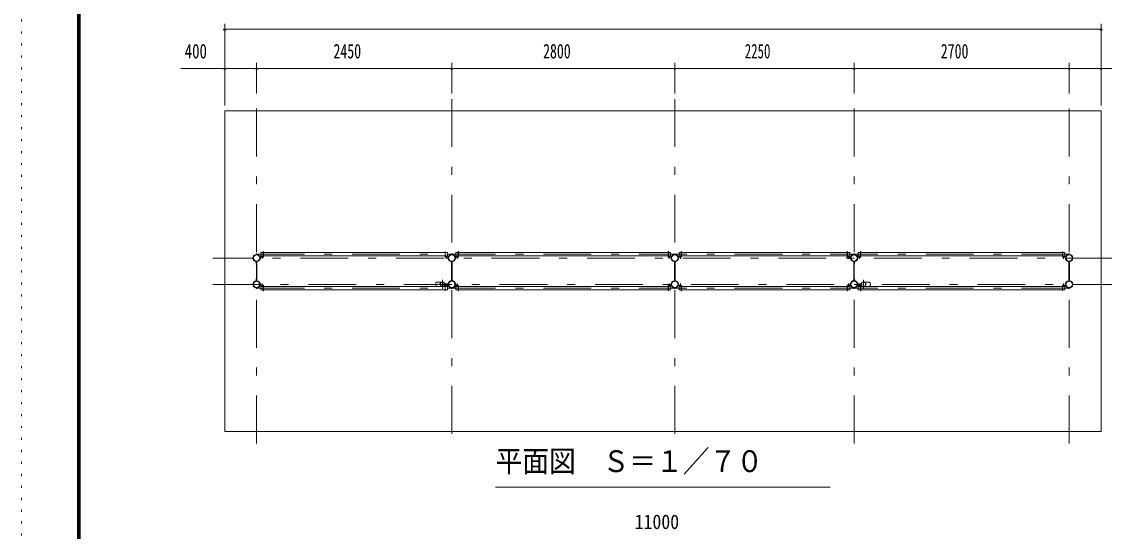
# Model space of a CAD drawing. Units: millimetres, scale not verified, with parts at other scales. Extents: x -31523 to 31528, y -14700 to 14700.
# Drawn here: x -10052 to 3539, y -5647 to 748 of the extents above; entities that cross this region are included whole.
import ezdxf
from ezdxf.enums import TextEntityAlignment as Align

# ---------------------------------------------------------------- set-up
doc = ezdxf.new("R2010")
doc.units = ezdxf.units.MM
doc.header["$LTSCALE"] = 50
doc.linetypes.add('USER3', pattern=[24, 12, -5, 2, -5])
doc.linetypes.add('USER4', pattern=[3, 0.5, -2.5])
for name, color, linetype, lineweight in [('0-2_1-07BOLD', 7, 'Continuous', 18), ('0-3_1-27CENTER', 3, 'USER3', 18), ('0-5_1-57DIM', 3, 'Continuous', 18), ('0-C_F-F1PAPER', 5, 'Continuous', 18), ('0-D_F-E_J_ADD', 5, 'USER4', 18)]:
    doc.layers.add(name, color=color, linetype=linetype, lineweight=lineweight)
doc.styles.add('ＭＳ ゴシック', font='')
doc.styles.get('ＭＳ ゴシック').set_extended_font_data('MS Gothic')

msp = doc.modelspace()

# ---------------------------------------------------------------- linework, layer by layer
at = {"layer": '0-2_1-07BOLD'}
for p, q in [((-7018.08, -2146.96), (-4737.18, -2146.96)), ((-4568.08, -2146.96), (-1937.18, -2146.96)), ((312.82, -2146.96), (-1768.08, -2146.96)), ((481.92, -2146.96), (3012.82, -2146.96)), ((-7105.63, -2503.01), (-7105.63, -2261.91)), ((-7099.63, -2261.91), (-7099.63, -2503.01)), ((-7058.08, -2229.46), (-7058.08, -2209.46)), ((-7023.28, -2204.26), (-7052.88, -2204.26)), ((-7052.88, -2207.46), (-7023.28, -2207.46)), ((-4737.18, -2189.66), (-7018.08, -2189.66)), ((-4705.13, -2189.66), (-4733.98, -2189.66)), ((-4731.98, -2204.26), (-4702.38, -2204.26)), ((-4702.38, -2207.46), (-4731.98, -2207.46)), ((-4655.63, -2503.01), (-4655.63, -2261.91)), ((-4649.63, -2261.91), (-4649.63, -2503.01)), ((-4573.28, -2204.26), (-4602.88, -2204.26)), ((-4602.88, -2207.46), (-4573.28, -2207.46)), ((-1937.18, -2189.66), (-4568.08, -2189.66)), ((-1905.13, -2189.66), (-1933.98, -2189.66)), ((-1931.98, -2204.26), (-1902.38, -2204.26)), ((-1902.38, -2207.46), (-1931.98, -2207.46)), ((-1897.18, -2209.46), (-1897.18, -2229.46)), ((-1855.63, -2261.91), (-1855.63, -2503.01)), ((-1849.63, -2503.01), (-1849.63, -2261.91)), ((-1802.88, -2204.26), (-1773.28, -2204.26)), ((-1773.28, -2207.46), (-1802.88, -2207.46)), ((-1768.08, -2189.66), (312.82, -2189.66)), ((316.02, -2189.66), (344.88, -2189.66)), ((318.02, -2204.26), (347.62, -2204.26)), ((347.62, -2207.46), (318.02, -2207.46)), ((394.37, -2503.01), (394.37, -2261.91)), ((400.37, -2261.91), (400.37, -2503.01)), ((476.72, -2204.26), (447.13, -2204.26)), ((447.13, -2207.46), (476.72, -2207.46)), ((3012.82, -2189.66), (481.92, -2189.66)), ((3044.87, -2189.66), (3016.02, -2189.66)), ((3018.03, -2204.26), (3047.62, -2204.26)), ((3047.62, -2207.46), (3018.03, -2207.46)), ((3052.82, -2209.46), (3052.82, -2229.46)), ((3094.37, -2261.91), (3094.37, -2503.01)), ((3100.37, -2503.01), (3100.37, -2261.91)), ((-7052.88, -2557.46), (-7023.28, -2557.46)), ((-7023.28, -2560.66), (-7052.88, -2560.66)), ((-4737.18, -2575.26), (-7018.08, -2575.26)), ((-4847.73, -2519.96), (-4780.15, -2519.96)), ((-4780.15, -2574.96), (-4847.73, -2574.96)), ((-4743.29, -2544.45), (-4697.08, -2544.45)), ((-4697.08, -2550.45), (-4743.29, -2550.45)), ((-4698.55, -2542.85), (-4741.9, -2542.85)), ((-4741.9, -2552.06), (-4698.55, -2552.06)), ((-4705.13, -2575.26), (-4733.98, -2575.26)), ((-4702.38, -2557.46), (-4731.98, -2557.46)), ((-4731.98, -2560.66), (-4702.38, -2560.66)), ((-4697.18, -2555.46), (-4697.18, -2535.46)), ((-4608.08, -2555.46), (-4608.08, -2535.46)), ((-4602.88, -2557.46), (-4573.28, -2557.46)), ((-4573.28, -2560.66), (-4602.88, -2560.66)), ((-1937.18, -2575.26), (-4568.08, -2575.26)), ((-1905.13, -2575.26), (-1933.98, -2575.26)), ((-1902.38, -2557.46), (-1931.98, -2557.46)), ((-1931.98, -2560.66), (-1902.38, -2560.66)), ((-1802.88, -2557.46), (-1773.28, -2557.46)), ((-1773.28, -2560.66), (-1802.88, -2560.66)), ((312.82, -2575.26), (-1768.08, -2575.26)), ((344.88, -2575.26), (316.02, -2575.26)), ((347.62, -2557.46), (318.02, -2557.46)), ((318.02, -2560.66), (347.62, -2560.66)), ((352.82, -2535.46), (352.82, -2555.46)), ((441.82, -2544.45), (488.03, -2544.45)), ((488.03, -2550.45), (441.82, -2550.45)), ((486.64, -2542.85), (443.29, -2542.85)), ((443.29, -2552.06), (486.64, -2552.06)), ((447.13, -2557.46), (476.72, -2557.46)), ((476.72, -2560.66), (447.13, -2560.66)), ((3012.82, -2575.26), (481.92, -2575.26)), ((592.47, -2519.96), (524.89, -2519.96)), ((524.89, -2574.96), (592.47, -2574.96)), ((3016.02, -2628.46), (3016.02, -2562.66)), ((3047.62, -2557.46), (3018.03, -2557.46)), ((3018.03, -2560.66), (3047.62, -2560.66)), ((-7018.08, -2617.96), (-4737.18, -2617.96)), ((-4568.08, -2617.96), (-1937.18, -2617.96)), ((-1768.08, -2617.96), (312.82, -2617.96)), ((481.92, -2617.96), (3012.82, -2617.96)), ((3016.02, -2617.96), (3044.87, -2617.96))]:
    msp.add_line(p, q, dxfattribs=at)
msp.add_lwpolyline([(3497.37, -4392.46), (-7502.63, -4392.46), (-7502.63, -372.46), (3497.37, -372.46)], close=True, dxfattribs=at)
for points in [[(-7021.28, -2189.66), (-7050.13, -2189.66), (-7050.13, -2146.96), (-7021.28, -2146.96)], [(-7021.28, -2202.26), (-7021.28, -2136.46), (-7018.08, -2136.46), (-7018.08, -2202.26)], [(-4733.98, -2202.26), (-4733.98, -2136.46), (-4737.18, -2136.46), (-4737.18, -2202.26)], [(-4733.98, -2146.96), (-4705.13, -2146.96), (-4705.13, -2189.66)], [(-4571.28, -2189.66), (-4600.14, -2189.66), (-4600.14, -2146.96), (-4571.28, -2146.96)], [(-4568.08, -2202.26), (-4568.08, -2136.46), (-4571.28, -2136.46), (-4571.28, -2202.26)], [(-1933.98, -2202.26), (-1933.98, -2136.46), (-1937.18, -2136.46), (-1937.18, -2202.26)], [(-1933.98, -2146.96), (-1905.13, -2146.96), (-1905.13, -2189.66)], [(-1771.28, -2146.96), (-1800.13, -2146.96), (-1800.13, -2189.66), (-1771.28, -2189.66)], [(-1771.28, -2202.26), (-1771.28, -2136.46), (-1768.08, -2136.46), (-1768.08, -2202.26)], [(316.02, -2202.26), (316.02, -2136.46), (312.82, -2136.46), (312.82, -2202.26)], [(344.88, -2189.66), (344.88, -2146.96), (316.02, -2146.96)], [(478.73, -2189.66), (449.87, -2189.66), (449.87, -2146.96), (478.73, -2146.96)], [(481.92, -2202.26), (481.92, -2136.46), (478.72, -2136.46), (478.72, -2202.26)], [(3016.02, -2202.26), (3016.02, -2136.46), (3012.82, -2136.46), (3012.82, -2202.26)], [(3016.02, -2146.96), (3044.87, -2146.96), (3044.87, -2189.66)], [(-7107.23, -2263.38), (-7107.23, -2292.46), (-7105.63, -2292.46)], [(-7099.63, -2292.46), (-7098.02, -2292.46), (-7098.02, -2263.38)], [(-7054.88, -2209.46), (-7054.88, -2229.46), (-7058.08, -2229.46)], [(-4697.18, -2209.46), (-4697.18, -2229.46), (-4700.38, -2229.46), (-4700.38, -2209.46)], [(-4657.23, -2263.38), (-4657.23, -2292.46), (-4655.63, -2292.46)], [(-4649.63, -2292.46), (-4648.02, -2292.46), (-4648.02, -2263.38)], [(-4604.88, -2209.46), (-4604.88, -2229.46), (-4608.08, -2229.46), (-4608.08, -2209.46)], [(-1897.18, -2229.46), (-1900.38, -2229.46), (-1900.38, -2209.46)], [(-1855.63, -2292.46), (-1857.23, -2292.46), (-1857.23, -2263.38)], [(-1848.02, -2263.38), (-1848.02, -2292.46), (-1849.63, -2292.46)], [(-1804.88, -2209.46), (-1804.88, -2229.46), (-1808.08, -2229.46), (-1808.08, -2209.46)], [(352.82, -2209.46), (352.82, -2229.46), (349.62, -2229.46), (349.62, -2209.46)], [(392.77, -2263.38), (392.77, -2292.46), (394.37, -2292.46)], [(400.37, -2292.46), (401.97, -2292.46), (401.97, -2263.38)], [(445.12, -2209.46), (445.12, -2229.46), (441.92, -2229.46), (441.92, -2209.46)], [(3052.82, -2229.46), (3049.63, -2229.46), (3049.63, -2209.46)], [(3094.37, -2292.46), (3092.76, -2292.46), (3092.76, -2263.38)], [(3101.97, -2263.38), (3101.97, -2292.46), (3100.37, -2292.46)], [(-7105.63, -2472.46), (-7107.23, -2472.46), (-7107.23, -2501.54)], [(-7098.02, -2501.54), (-7098.02, -2472.46), (-7099.63, -2472.46)], [(-7054.88, -2555.46), (-7054.88, -2535.46), (-7058.08, -2535.46), (-7058.08, -2555.46)], [(-7021.28, -2575.26), (-7050.13, -2575.26), (-7050.13, -2617.96), (-7021.28, -2617.96)], [(-7018.08, -2562.66), (-7018.08, -2628.46), (-7021.28, -2628.46), (-7021.28, -2562.66)], [(-4733.98, -2562.66), (-4733.98, -2628.46), (-4737.18, -2628.46), (-4737.18, -2562.66)], [(-4733.98, -2617.96), (-4705.13, -2617.96), (-4705.13, -2575.26)], [(-4697.18, -2535.46), (-4700.38, -2535.46), (-4700.38, -2555.46)], [(-4655.63, -2472.46), (-4657.23, -2472.46), (-4657.23, -2501.54)], [(-4648.02, -2501.54), (-4648.02, -2472.46), (-4649.63, -2472.46)], [(-4608.08, -2535.46), (-4604.88, -2535.46), (-4604.88, -2555.46)], [(-4571.28, -2575.26), (-4600.14, -2575.26), (-4600.14, -2617.96), (-4571.28, -2617.96)], [(-4571.28, -2562.66), (-4571.28, -2628.46), (-4568.08, -2628.46), (-4568.08, -2562.66)], [(-1933.98, -2562.66), (-1933.98, -2628.46), (-1937.18, -2628.46), (-1937.18, -2562.66)], [(-1933.98, -2617.96), (-1905.13, -2617.96), (-1905.13, -2575.26)], [(-1897.18, -2555.46), (-1897.18, -2535.46), (-1900.38, -2535.46), (-1900.38, -2555.46)], [(-1857.23, -2501.54), (-1857.23, -2472.46), (-1855.63, -2472.46)], [(-1849.63, -2472.46), (-1848.02, -2472.46), (-1848.02, -2501.54)], [(-1804.88, -2555.46), (-1804.88, -2535.46), (-1808.08, -2535.46), (-1808.08, -2555.46)], [(-1771.28, -2575.26), (-1800.13, -2575.26), (-1800.13, -2617.96), (-1771.28, -2617.96)], [(-1768.08, -2562.66), (-1768.08, -2628.46), (-1771.28, -2628.46), (-1771.28, -2562.66)], [(316.02, -2562.66), (316.02, -2628.46), (312.82, -2628.46), (312.82, -2562.66)], [(316.02, -2617.96), (344.88, -2617.96), (344.88, -2575.26)], [(349.62, -2555.46), (349.62, -2535.46), (352.82, -2535.46)], [(394.37, -2472.46), (392.77, -2472.46), (392.77, -2501.54)], [(401.97, -2501.54), (401.97, -2472.46), (400.37, -2472.46)], [(441.92, -2555.46), (441.92, -2535.46), (445.12, -2535.46), (445.12, -2555.46)], [(478.73, -2575.26), (449.87, -2575.26), (449.87, -2617.96), (478.73, -2617.96)], [(478.72, -2562.66), (478.72, -2628.46), (481.92, -2628.46), (481.92, -2562.66)], [(3012.82, -2562.66), (3012.82, -2628.46), (3016.02, -2628.46)], [(3044.87, -2617.96), (3044.87, -2575.26), (3016.02, -2575.26)], [(3049.63, -2555.46), (3049.63, -2535.46), (3052.82, -2535.46), (3052.82, -2555.46)], [(3092.76, -2501.54), (3092.76, -2472.46), (3094.37, -2472.46)], [(3100.37, -2472.46), (3101.97, -2472.46), (3101.97, -2501.54)]]:
    msp.add_lwpolyline(points, dxfattribs=at)
for centre, radius in [((-7102.63, -2217.46), 44.55), ((-7102.63, -2169.06), 2.25), ((-4652.63, -2217.46), 44.55), ((-4652.63, -2169.06), 2.25), ((-1852.63, -2217.46), 44.55), ((-1852.63, -2169.06), 3.85), ((-1852.63, -2169.06), 2.25), ((397.37, -2217.46), 44.55), ((397.37, -2169.06), 2.25), ((3097.37, -2217.46), 44.55), ((3097.37, -2169.06), 2.25), ((-7102.63, -2217.46), 40.35), ((-4652.63, -2217.46), 40.35), ((-1852.63, -2217.46), 40.35), ((397.37, -2217.46), 40.35), ((3097.37, -2217.46), 40.35), ((-7102.63, -2547.46), 44.55), ((-7102.63, -2547.46), 40.35), ((-4801.98, -2547.46), 2.25), ((-4770.63, -2547.46), 27.5), ((-4652.63, -2547.46), 46.15), ((-4652.63, -2547.46), 44.55), ((-4652.63, -2547.46), 40.35), ((-4604.23, -2547.46), 2.25), ((-1852.63, -2547.46), 44.55), ((-1852.63, -2547.46), 40.35), ((348.97, -2547.46), 2.25), ((397.37, -2547.46), 46.15), ((397.37, -2547.46), 44.55), ((397.37, -2547.46), 40.35), ((515.37, -2547.46), 27.5), ((546.72, -2547.46), 2.25), ((3097.37, -2547.46), 44.55), ((3097.37, -2547.46), 40.35), ((-7102.63, -2595.86), 2.25), ((-4652.63, -2595.86), 2.25), ((-1852.63, -2595.86), 3.85), ((-1852.63, -2595.86), 2.25), ((397.37, -2595.86), 2.25), ((3097.37, -2595.86), 2.25)]:
    msp.add_circle(centre, radius, dxfattribs=at)
for centre, radius, start, end in [((-7102.63, -2217.46), 46.15, 93.78961, 264.28209), ((-7102.63, -2169.06), 3.85, 322.09525, 270.00276), ((-7102.63, -2217.46), 46.15, 275.72758, 90.00154), ((-4652.63, -2217.46), 46.15, 93.78961, 264.28209), ((-4652.63, -2169.06), 3.85, 322.09525, 270.00276), ((-4652.63, -2217.46), 46.15, 275.72758, 90.00154), ((-1852.63, -2217.46), 46.15, 275.71791, 264.28209), ((397.37, -2217.46), 46.15, 89.99846, 264.27242), ((397.37, -2169.06), 3.85, 269.99724, 217.90475), ((397.37, -2217.46), 46.15, 275.71791, 86.21039), ((3097.37, -2217.46), 46.15, 89.99846, 264.27242), ((3097.37, -2169.06), 3.85, 269.99724, 217.90475), ((3097.37, -2217.46), 46.15, 275.71791, 86.21039), ((-7052.88, -2209.46), 5.2, 90, 180), ((-7052.88, -2209.46), 2, 90, 180), ((-7023.28, -2202.26), 2, 270, 0), ((-7023.28, -2202.26), 5.2, 270, 0), ((-4731.98, -2202.26), 5.2, 180, 270), ((-4731.98, -2202.26), 2, 180, 270), ((-4702.38, -2209.46), 5.2, 0, 90), ((-4702.38, -2209.46), 2, 0, 90), ((-4602.88, -2209.46), 5.2, 90, 180), ((-4602.88, -2209.46), 2, 90, 180), ((-4573.28, -2202.26), 2, 270, 0), ((-4573.28, -2202.26), 5.2, 270, 0), ((-1931.98, -2202.26), 5.2, 180, 270), ((-1931.98, -2202.26), 2, 180, 270), ((-1902.38, -2209.46), 5.2, 0, 90), ((-1902.38, -2209.46), 2, 0, 90), ((-1802.88, -2209.46), 5.2, 90, 180), ((-1802.88, -2209.46), 2, 90, 180), ((-1773.28, -2202.26), 2, 270, 0), ((-1773.28, -2202.26), 5.2, 270, 0), ((318.02, -2202.26), 5.2, 180, 270), ((318.02, -2202.26), 2, 180, 270), ((347.62, -2209.46), 5.2, 0, 90), ((347.62, -2209.46), 2, 0, 90), ((447.13, -2209.46), 5.2, 90, 180), ((447.13, -2209.46), 2, 90, 180), ((476.72, -2202.26), 2, 270, 0), ((476.72, -2202.26), 5.2, 270, 0), ((3018.03, -2202.26), 5.2, 180, 270), ((3018.03, -2202.26), 2, 180, 270), ((3047.62, -2209.46), 5.2, 0, 90), ((3047.62, -2209.46), 2, 0, 90), ((-7102.63, -2547.46), 46.15, 95.71837, 266.21085), ((-7102.63, -2547.46), 46.15, 269.99892, 84.27287), ((-7052.88, -2555.46), 5.2, 180, 270), ((-7052.88, -2555.46), 2, 180, 270), ((-7023.28, -2562.66), 5.2, 0, 90), ((-7023.28, -2562.66), 2, 0, 90), ((-4812.23, -2547.46), 44.9, 142.23546, 217.76454), ((-4801.98, -2547.46), 3.85, 51.34222, 0), ((-4770.63, -2547.46), 29.1, 9.09488, 180), ((-4770.63, -2547.46), 29.1, 185.93016, 252.80957), ((-4753.23, -2547.46), 44.9, 142.23546, 160.41136), ((-4753.23, -2547.46), 44.9, 199.58864, 217.76454), ((-4770.63, -2547.46), 29.1, 287.19043, 350.90512), ((-4731.98, -2562.66), 5.2, 90, 180), ((-4731.98, -2562.66), 2, 90, 180), ((-4702.38, -2555.46), 2, 270, 0), ((-4702.38, -2555.46), 5.2, 270, 0), ((-4604.23, -2547.46), 3.85, 180, 127.90752), ((-4602.88, -2555.46), 5.2, 180, 270), ((-4602.88, -2555.46), 2, 180, 270), ((-4573.28, -2562.66), 5.2, 0, 90), ((-4573.28, -2562.66), 2, 0, 90), ((-1931.98, -2562.66), 5.2, 90, 180), ((-1931.98, -2562.66), 2, 90, 180), ((-1902.38, -2555.46), 2, 270, 0), ((-1902.38, -2555.46), 5.2, 270, 0), ((-1852.63, -2547.46), 46.15, 95.71837, 84.28163), ((-1802.88, -2555.46), 5.2, 180, 270), ((-1802.88, -2555.46), 2, 180, 270), ((-1773.28, -2562.66), 5.2, 0, 90), ((-1773.28, -2562.66), 2, 0, 90), ((318.02, -2562.66), 5.2, 90, 180), ((318.02, -2562.66), 2, 90, 180), ((348.97, -2547.46), 3.85, 52.09248, 0), ((347.62, -2555.46), 2, 270, 0), ((347.62, -2555.46), 5.2, 270, 0), ((447.13, -2555.46), 5.2, 180, 270), ((447.13, -2555.46), 2, 180, 270), ((476.72, -2562.66), 5.2, 0, 90), ((476.72, -2562.66), 2, 0, 90), ((515.37, -2547.46), 29.1, 0, 170.90512), ((515.37, -2547.46), 29.1, 189.09488, 252.80957), ((515.37, -2547.46), 29.1, 287.19043, 354.06984), ((497.97, -2547.46), 44.9, 19.58864, 37.76454), ((497.97, -2547.46), 44.9, 322.23546, 340.41136), ((546.72, -2547.46), 3.85, 180, 128.65778), ((556.98, -2547.46), 44.9, 322.23546, 37.76454), ((3018.03, -2562.66), 5.2, 90, 180), ((3018.03, -2562.66), 2, 90, 180), ((3047.62, -2555.46), 2, 270, 0), ((3047.62, -2555.46), 5.2, 270, 0), ((3097.37, -2547.46), 46.15, 95.72713, 270.00108), ((3097.37, -2547.46), 46.15, 273.78915, 84.28163), ((-7102.63, -2595.86), 3.85, 90, 37.90752), ((-4652.63, -2595.86), 3.85, 90, 37.90752), ((397.37, -2595.86), 3.85, 142.09248, 90), ((3097.37, -2595.86), 3.85, 142.09248, 90)]:
    msp.add_arc(centre, radius, start, end, dxfattribs=at)
at = {"layer": '0-3_1-27CENTER'}
for p, q in [((-7102.63, -4542.46), (-7102.63, -222.46)), ((-4652.63, -222.46), (-4652.63, -4542.46)), ((-1852.63, -222.46), (-1852.63, -4542.46)), ((397.37, -4542.46), (397.37, -222.46)), ((3097.37, -4542.46), (3097.37, -222.46)), ((-7102.63, -2168.31), (3097.37, -2168.31)), ((3647.37, -2217.46), (-7652.63, -2217.46)), ((-7033.08, -2226.46), (-7033.08, -2184.66)), ((-4722.18, -2226.46), (-4722.18, -2184.66)), ((-4583.08, -2184.66), (-4583.08, -2226.46)), ((-1922.18, -2184.66), (-1922.18, -2226.46)), ((-1783.08, -2226.46), (-1783.08, -2184.66)), ((327.82, -2226.46), (327.82, -2184.66)), ((466.93, -2184.66), (466.93, -2226.46)), ((3027.82, -2184.66), (3027.82, -2226.46)), ((-7652.63, -2547.46), (3647.37, -2547.46)), ((-7033.08, -2580.26), (-7033.08, -2538.46)), ((-4770.63, -2602.46), (-4770.63, -2492.46)), ((-4722.18, -2580.26), (-4722.18, -2538.46)), ((-4720.16, -2536.69), (-4720.16, -2558.22)), ((-4583.08, -2538.46), (-4583.08, -2580.26)), ((-1922.18, -2538.46), (-1922.18, -2580.26)), ((-1783.08, -2580.26), (-1783.08, -2538.46)), ((327.82, -2538.46), (327.82, -2580.26)), ((464.9, -2558.22), (464.9, -2536.69)), ((466.93, -2538.46), (466.93, -2580.26)), ((515.37, -2602.46), (515.37, -2492.46)), ((3027.82, -2538.46), (3027.82, -2580.26)), ((3097.37, -2596.61), (-7102.63, -2596.61))]:
    msp.add_line(p, q, dxfattribs=at)
at = {"layer": '0-5_1-57DIM'}
for p, q in [((-7502.63, -302.46), (-7502.63, 722.54)), ((3497.37, -302.46), (3497.37, 722.54)), ((-7488.63, 652.54), (-7516.63, 652.54)), ((-7502.63, 652.54), (3497.37, 652.54)), ((3511.37, 652.54), (3483.37, 652.54)), ((-7502.63, 162.54), (-8052.13, 162.54)), ((-7488.63, 162.54), (-7516.63, 162.54)), ((-7502.63, 162.54), (-7102.63, 162.54)), ((-7088.63, 162.54), (-7116.63, 162.54)), ((-7102.63, -152.46), (-7102.63, 232.54)), ((-7102.63, 162.54), (-4652.63, 162.54)), ((-4638.63, 162.54), (-4666.63, 162.54)), ((-4652.63, 232.54), (-4652.63, -152.46)), ((-4652.63, 162.54), (-1852.63, 162.54)), ((-1838.63, 162.54), (-1866.63, 162.54)), ((-1852.63, 232.54), (-1852.63, -152.46)), ((-1852.63, 162.54), (397.37, 162.54)), ((411.37, 162.54), (383.37, 162.54)), ((397.37, -152.46), (397.37, 232.54)), ((397.37, 162.54), (3097.37, 162.54)), ((3111.37, 162.54), (3083.37, 162.54)), ((3097.37, -152.46), (3097.37, 232.54)), ((3097.37, 162.54), (3497.37, 162.54)), ((3511.37, 162.54), (3483.37, 162.54)), ((3497.37, 162.54), (4046.87, 162.54)), ((-4102.63, -5092.46), (97.37, -5092.46))]:
    msp.add_line(p, q, dxfattribs=at)
for centre in [(-7502.63, 652.54), (3497.37, 652.54), (-7502.63, 162.54), (-7102.63, 162.54), (-4652.63, 162.54), (-1852.63, 162.54), (397.37, 162.54), (3097.37, 162.54), (3497.37, 162.54)]:
    msp.add_arc(centre, 14, 180, 0, dxfattribs=at)
at = {"layer": '0-C_F-F1PAPER'}
for points in [[(30827.91, -14000), (30827.91, 14140), (-9352.09, 14140), (-9352.09, -14000)], [(30824.41, -13996.5), (30824.41, 14136.5), (-9348.59, 14136.5), (-9348.59, -13996.5)], [(30820.91, -13993), (-9345.09, -13993), (-9345.09, 14133), (30820.91, 14133)], [(30817.41, -13989.5), (30817.41, 14129.5), (-9341.59, 14129.5), (-9341.59, -13989.5)], [(30813.91, -13986), (-9338.09, -13986), (-9338.09, 14126), (30813.91, 14126)], [(30810.41, -13982.5), (30810.41, 14122.5), (-9334.59, 14122.5), (-9334.59, -13982.5)], [(30806.91, -13979), (-9331.09, -13979), (-9331.09, 14119), (30806.91, 14119)], [(30803.41, -13975.5), (30803.41, 14115.5), (-9327.59, 14115.5), (-9327.59, -13975.5)], [(30799.91, -13972), (30799.91, 14112), (-9324.09, 14112), (-9324.09, -13972)], [(30796.41, -13968.5), (30796.41, 14108.5), (-9320.59, 14108.5), (-9320.59, -13968.5)], [(30792.91, -13965), (-9317.09, -13965), (-9317.09, 14105), (30792.91, 14105)]]:
    msp.add_lwpolyline(points, close=True, dxfattribs=at)
at = {"layer": '0-D_F-E_J_ADD'}
msp.add_lwpolyline([(31527.91, -14700), (-10052.09, -14700), (-10052.09, 14700), (31527.91, 14700)], close=True, dxfattribs=at)

# ---------------------------------------------------------------- texts
at = {"layer": '0-5_1-57DIM', "color": 7, "style": 'ＭＳ ゴシック'}
for s, height, width, p in [('400', 182.3, 0.75, (-8005.06, 232.54)), ('2450', 182.3, 0.7, (-6138.04, 232.54)), ('2800', 182.3, 0.7, (-3506.41, 232.54)), ('2250', 182.3, 0.65, (-974.98, 232.54)), ('2700', 182.3, 0.7, (1486.13, 232.54)), ('平面図\u3000Ｓ＝１／７０', 273.5, 0.9, (-4102.63, -4985.15)), ('11000', 182.3, 0.9, (-2356.9, -5672.46))]:
    msp.add_text(s, height=height, dxfattribs=dict(at, width=width)).set_placement(p, align=Align.BOTTOM_LEFT)

doc.saveas('drawing.dxf')
